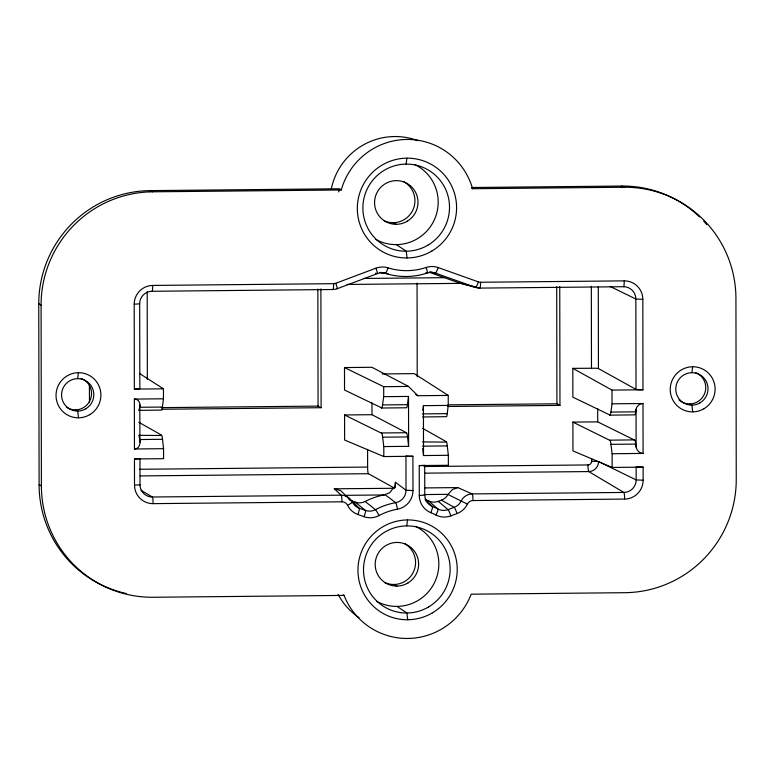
<?xml version="1.0" encoding="UTF-8"?>
<svg xmlns="http://www.w3.org/2000/svg" width="775" height="775" viewBox="0 0 775 775"><rect width="100%" height="100%" fill="white"/><g stroke="black" fill="none" stroke-linecap="round" stroke-linejoin="round"><path stroke-width="1.16" d="M392.877 488.541L389.796 492.716L384.274 494.847M139.132 409.549A11.741 1.327 89.5 0 0 139.306 408.754C141.234 404.821 139.335 398.747 134.366 399.077L134.453 448.977L163.554 448.696L163.573 458.684L134.463 458.965L134.511 485.16A18.697 18.523 -62.4 0 0 153.101 503.643L341.959 501.812A6.258 6.19 -62.3 0 1 347.539 505.252A18.736 18.552 -62.3 0 0 357.905 514.503L364.085 516.712A18.736 18.552 -62.4 0 0 379.082 515.559M138.531 410.363L161.772 410.072A11.741 1.327 89.5 0 0 162.266 408.532L163.467 398.796L163.447 388.817L139.442 373.434M422.491 416.979L446.545 416.679A11.741 1.327 89.5 0 0 447.049 415.138L448.25 405.403L448.231 395.424L414.228 373.627L382.191 373.938M406.119 164.106L406.865 158.158M406.749 525.896L407.505 519.947M77.655 378.626L78.42 372.688M381.426 408.018L406.391 407.776A12.497 1.521 89.4 0 0 407.466 404.686L408.522 396.432L383.712 396.664L382.317 406.4A11.741 1.531 89.4 0 1 381.746 407.95L344.536 390.019L344.497 367.563L371.913 367.292L408.512 386.444L417.832 395.715L448.231 395.424M422.821 410.363L423.431 405.645L448.25 405.403M691.862 372.688L692.627 366.749M610.894 412.077L612.037 403.814L612.008 390.096L572.812 368.358L572.861 397.168L610.07 415.1A11.741 1.531 89.4 0 0 610.652 413.55L610.894 412.077L635.713 411.835C635.335 407.631 638.726 403.484 642.998 403.523L643.085 453.423L612.124 453.724L610.7 442.612A11.741 1.531 89.4 0 0 610.119 440.5L572.899 422.113L572.958 450.924L612.143 467.441L643.114 467.141L643.134 480.238A18.697 18.523 -62.4 0 1 624.611 499.081L472.983 500.543A6.258 6.19 -62.3 0 0 467.412 504.099A18.736 18.561 -62.4 0 1 457.076 513.544L450.905 515.869A18.736 18.552 -62.4 0 1 435.908 515.007A61.709 61.128 -62.4 0 0 430.842 512.682A18.755 18.571 -62.5 0 1 419.304 495.487L419.246 465.562L423.877 465.387M635.713 411.835L635.461 413.308A11.741 1.531 89.4 0 1 634.89 414.858L609.751 415.168M612.008 390.096L642.979 389.796L642.824 299.353A18.697 18.523 -62.4 0 0 624.233 280.87L480.548 282.255A6.278 6.219 -72.9 0 1 478.417 281.906L438.185 267.578A18.736 18.552 -62.3 0 0 426.124 267.462A62.727 62.126 -62.4 0 1 387.994 267.83A18.736 18.552 -62.3 0 0 375.943 268.179L335.759 283.282A6.278 6.229 -72.4 0 1 333.628 283.679L152.723 285.433A6.248 0.756 89.4 0 1 151.977 291.274A12.448 12.332 -62.4 0 0 139.645 303.81L134.201 304.265L134.346 389.098L163.447 388.817M134.511 485.16L139.994 484.762L139.965 458.597L134.463 458.965M425.029 499.274A74.671 73.964 -63.2 0 1 428.459 500.853A12.497 12.371 -63.2 0 0 438.282 501.347L441.45 500.166A12.487 12.371 -62.4 0 0 447.998 494.508L467.412 504.099M151.977 291.274L332.882 289.521A12.516 12.448 -56.1 0 0 337.154 288.736L377.338 273.633A12.497 12.361 -55.6 0 1 385.378 273.391A68.965 68.316 -62.4 0 0 427.296 272.994A12.487 12.361 -56.5 0 1 435.337 273.071L475.569 287.399A12.516 12.332 -69.4 0 0 479.802 288.097L623.488 286.711A12.448 12.332 -62.4 0 1 635.858 299.014L642.824 299.353M349.099 499.42A12.487 12.371 -62.4 0 0 352.16 501.028L355.318 502.161A12.497 12.371 -61.6 0 0 365.151 501.483A71.126 70.448 -62.4 0 1 383.702 494.954L384.536 494.799M385.049 494.702L395.686 502.655A6.248 0.688 80 0 1 397.449 509.185A61.719 61.138 -62.4 0 0 379.082 515.559A6.248 0.484 61.8 0 0 375.458 509.679L365.141 501.464M39.447 303.732L38.75 303.907L39.108 484.859A112.511 111.445 -62.4 0 0 126.122 593.485M39.758 484.627L39.07 484.83L41.395 486.061A112.511 111.445 -62.4 0 0 153.266 597.263L344.061 595.413A68.762 68.103 -62.4 0 0 407.708 638.464A68.762 68.103 -62.4 0 0 471.2 594.183L624.776 592.701A112.511 111.445 -62.4 0 0 736.25 479.338L735.93 298.452A112.511 111.445 -62.4 0 0 624.069 187.25L621.783 186.048L472.033 187.502M636.149 466.86L636.178 479.909A12.448 12.332 -62.4 0 1 623.846 492.445L472.207 493.917L457.783 487.601L452.435 489.529L448.095 494.334L424.099 494.566M480.548 282.255A6.258 0.765 89.4 0 1 479.802 288.097L459.478 283.04L452.193 280.443A46.781 0.727 19.5 0 0 444.472 277.683L429.844 272.461M134.453 448.977C139.965 449.006 141.031 441.895 139.364 437.817A11.741 1.327 89.5 0 0 139.122 436.538M134.346 389.098L138.134 388.953A8.331 0.61 0 0 0 138.657 388.914L139.839 388.643L139.684 303.868M419.304 495.487L424.778 495.089L424.7 465.165M41.395 486.061L41.085 305.166L38.75 303.907A112.511 111.445 -62.4 0 1 150.273 190.611L152.559 191.812L341.271 189.982A68.762 68.103 -62.4 0 1 406.836 139.452A68.762 68.103 -62.4 0 1 472.585 188.713L624.069 187.25M363.969 278.457L444.472 277.683M347.016 284.454L462.346 283.34M572.812 368.358L595.617 368.241A8.331 0.61 0 0 1 596.275 368.27L598.436 368.561L636.013 389.408L638.174 389.689A8.331 0.61 0 0 0 638.833 389.728L642.979 389.796M344.497 367.563L383.693 386.686L408.512 386.444M134.366 399.077L163.467 398.796M139.529 407.272L162.479 407.059M382.569 404.928L407.466 404.686M161.229 407.631L318.06 406.11L321.112 407.708L320.898 288.881M448.076 404.85L556.915 403.804L559.967 405.403L559.753 286.566M612.037 403.814L642.998 403.523M161.868 409.248L321.112 407.708M447.504 406.488L559.967 405.403M422.365 413.898L447.262 413.656M344.575 414.964L371.99 414.702L406.439 432.731A12.497 1.521 89.4 0 1 407.524 436.945L408.609 446.332L383.799 446.574L382.375 435.463A11.741 1.531 89.4 0 0 381.794 433.351L344.575 414.964L344.623 440.035L383.819 456.552L412.92 456.272L412.978 490.565A18.755 18.571 -62.3 0 1 397.449 509.185M572.899 422.113L597.719 421.871L634.938 440.268A11.741 1.531 89.4 0 1 635.51 442.37C635.161 447.059 637.583 453.443 643.085 453.423M138.57 435.317L161.81 435.482A11.741 1.327 89.5 0 1 162.314 437.594L163.554 448.696M381.465 432.963L406.439 432.731M139.578 439.532L162.537 439.309M382.627 437.187L407.524 436.945M422.53 441.924L446.594 442.089A11.741 1.327 89.5 0 1 447.097 444.191L448.338 455.303L448.357 465.281L419.246 465.562M609.877 440.171L634.609 439.88M422.423 446.158L447.32 445.916M610.952 444.337L635.771 444.094M422.695 448.502L423.518 455.545L448.338 455.303M139.422 469.282L367.621 467.073L367.592 449.297M423.993 466.531L587.983 464.952A3.691 3.652 -62.4 0 0 591.635 461.232L591.635 458.907M140.188 475.918L368.445 473.709L394.368 488.085M424.71 473.167L588.748 471.578L623.846 492.445A6.248 0.756 89.4 0 1 624.611 499.081M405.964 455.991L406.013 490.236A12.497 12.4 -68.2 0 1 395.686 502.665A67.968 67.318 -62.4 0 0 375.458 509.679A12.497 12.39 -68.5 0 1 365.471 510.434L359.28 508.245A12.487 12.352 -69.7 0 1 352.373 502.084A12.507 12.41 -57 0 0 341.194 495.177L334.267 488.793L392.886 488.289M424.409 487.921L457.783 487.601M383.702 494.954L345.495 495.332L340.729 490.672L334.267 488.793M412.92 456.272L406.4 456.078M643.114 467.141L636.478 466.938M591.635 461.232L598.523 461.542L636.178 479.909L643.134 480.238M412.978 490.565L406.013 490.236L395.395 482.292A12.507 12.39 -62.4 0 1 393.661 488.676L393.526 488.608M381 272.412L385.378 273.401A6.248 0.843 -72.6 0 0 387.994 267.83M429.708 271.822L435.337 273.071A6.248 0.853 -70.4 0 0 438.185 267.578M375.478 273.217L377.338 273.633A6.248 0.572 69.4 0 0 375.943 268.179M425.863 272.664L427.296 272.994A6.248 0.601 71.6 0 0 426.124 267.462M458.674 282.788L475.569 287.399A6.268 0.853 -70.4 0 0 478.417 281.906M471.597 188.315L472.585 188.713M610.09 286.44L635.858 299.014L636.013 389.408M461.319 501.134L461.106 501.028A12.487 12.4 -63.7 0 1 454.208 507.325L448.028 509.64A12.478 12.371 -70.9 0 1 438.04 509.078A68.956 68.297 -62.6 0 0 432.469 506.511L425.766 500.708M393.274 222.716L396.316 224.304M689.643 403.94L691.92 405.131L692.705 411.883M75.446 409.878L77.713 411.07L78.508 417.822M393.903 584.495L396.955 586.094M415.768 394.572L417.832 395.715M441.45 500.166L454.208 507.325A6.248 0.572 69.4 0 1 457.076 513.544M422.569 428.304L446.313 441.702M138.822 422.288L161.529 435.095M140.982 490.255L152.336 497.007L341.194 495.177A6.248 0.765 89.4 0 1 341.959 501.812M396.354 244.619L406.274 251.216L407.04 257.968M396.984 606.399L406.904 613.006L407.679 619.748M368.445 473.709L368.261 473.467A5.638 0.736 89.4 0 1 367.951 472.178L367.922 471.985A8.331 1.085 89.4 0 1 367.844 471.374L367.776 470.706A5.561 0.727 89.4 0 1 367.641 468.497L367.621 467.073M341.271 189.982L339.653 188.78L150.273 190.611A6.248 0.756 89.4 0 0 149.798 191.725M343.267 594.812L344.061 595.413M355.318 502.161L365.461 510.444A6.248 0.853 -70.4 0 1 364.085 516.712M424.748 495.031L424.778 495.06A12.516 12.4 -70.1 0 0 432.46 506.511A6.258 0.853 -68 0 1 430.842 512.682M139.994 484.762L139.994 484.733A12.448 12.332 -62.4 0 0 152.336 497.007A6.248 0.756 89.4 0 1 153.101 503.643M428.459 500.853L438.04 509.068A6.248 0.862 -62.7 0 1 435.908 515.007M438.292 501.357L448.028 509.64A6.258 0.581 69.4 0 1 450.905 515.869M346.435 496.32L352.373 502.074A6.248 0.698 -26.2 0 1 347.539 505.252M352.16 501.028L359.28 508.245A6.248 0.853 -70.4 0 1 357.905 514.503M636.052 409.365L636.12 446.904M612.124 453.724L612.143 467.441M598.29 286.692L598.436 368.561M597.699 408.803L597.719 421.871M591.335 286.353L591.48 368.173M556.712 286.702L556.915 403.804M423.431 405.645L423.518 455.545M417.057 283.146L417.221 376.766M408.522 396.432L408.609 446.332M395.395 482.292L395.405 487.601M383.693 386.686L383.712 396.664M383.799 446.574L383.819 456.552M371.971 402.816L371.99 414.702M317.857 289.007L318.06 406.11M147.192 291.758L147.337 379.382M139.82 404.812L139.888 442.341M89.425 385.233L89.454 402.118M41.085 305.166A112.511 111.445 -62.4 0 1 152.559 191.812M472.983 500.543A6.248 0.765 89.4 0 0 472.207 493.917A12.507 12.342 -62.8 0 0 461.115 501.028M624.233 280.87A6.248 0.756 89.4 0 1 623.488 286.711M335.759 283.282A6.258 0.581 69.4 0 1 337.154 288.736M134.201 304.265A18.697 18.523 -62.4 0 1 152.723 285.433M333.628 283.679A6.268 0.765 89.4 0 1 332.882 289.521M338.656 191.909A6.278 0.63 -74.3 0 1 339.285 190.214M699.525 216.922A112.511 111.445 -62.4 0 0 621.783 186.048A6.248 0.756 89.4 0 0 621.308 187.162M703.7 221.175A112.511 111.445 -62.4 0 1 706.877 224.731M587.983 464.952A6.248 0.756 89.4 0 0 588.748 471.578A9.939 9.842 -62.4 0 0 598.6 461.571M404.453 543.527A21.874 21.671 -62.4 0 1 413.191 572.463A21.874 21.671 -62.4 0 1 384.681 582.519M415.555 526.37A42.228 41.821 -62.4 0 1 433.99 583.623A42.228 41.821 -62.4 0 1 376.466 601.206M346.173 496.436A12.487 12.371 -62.4 0 1 345.592 495.496M388.12 273.74A71.901 71.213 -62.3 0 1 379.944 272.364M403.823 181.737A21.874 21.671 -62.4 0 1 412.562 210.674A21.874 21.671 -62.4 0 1 384.051 220.739M414.925 164.591A42.228 41.821 -62.4 0 1 433.351 221.844A42.228 41.821 -62.4 0 1 375.836 239.427M695.349 372.513A16.256 16.101 -62.4 0 1 703.4 396.035A16.256 16.101 -62.4 0 1 678.871 399.9M81.152 378.452A16.256 16.101 -62.4 0 1 89.774 400.937A16.256 16.101 -62.4 0 1 66.534 407.272M359.048 617.656A65.255 64.625 -62.4 0 1 338.113 594.396M331.293 188.926A65.255 64.625 -62.4 0 1 417.909 140.672M408.028 582.926A21.874 21.671 -62.4 0 0 407.505 545.125A21.874 21.671 -62.4 0 0 375.197 564.743A21.874 21.671 -62.4 0 0 408.028 582.926M428.556 606.961A43.642 43.226 -62.4 0 0 428.42 531.524A43.642 43.226 -62.4 0 0 363.504 569.867A43.642 43.226 -62.4 0 0 428.556 606.961M432.479 612.822A50.007 49.532 -62.4 0 0 432.334 526.39A50.007 49.532 -62.4 0 0 357.953 570.332A50.007 49.532 -62.4 0 0 432.479 612.822M407.398 221.146A21.874 21.671 -62.4 0 0 406.875 183.336A21.874 21.671 -62.4 0 0 374.567 202.953A21.874 21.671 -62.4 0 0 407.398 221.146M427.916 245.171A43.642 43.226 -62.4 0 0 427.79 169.735A43.642 43.226 -62.4 0 0 362.874 208.088A43.642 43.226 -62.4 0 0 427.916 245.171M431.849 251.042A50.007 49.532 -62.4 0 0 431.694 164.61A50.007 49.532 -62.4 0 0 357.323 208.543A50.007 49.532 -62.4 0 0 431.849 251.042M699.98 402.874A16.256 16.101 -62.4 0 0 699.932 374.79A16.256 16.101 -62.4 0 0 675.761 389.069A16.256 16.101 -62.4 0 0 699.98 402.874M703.923 408.745A22.611 22.398 -62.4 0 0 703.855 369.665A22.611 22.398 -62.4 0 0 670.22 389.534A22.611 22.398 -62.4 0 0 703.923 408.745M85.773 408.812A16.256 16.101 -62.4 0 0 85.725 380.728A16.256 16.101 -62.4 0 0 61.554 395.008A16.256 16.101 -62.4 0 0 85.773 408.812M89.716 414.683A22.611 22.398 -62.4 0 0 89.648 375.604A22.611 22.398 -62.4 0 0 56.023 395.473A22.611 22.398 -62.4 0 0 89.716 414.683"/></g></svg>
